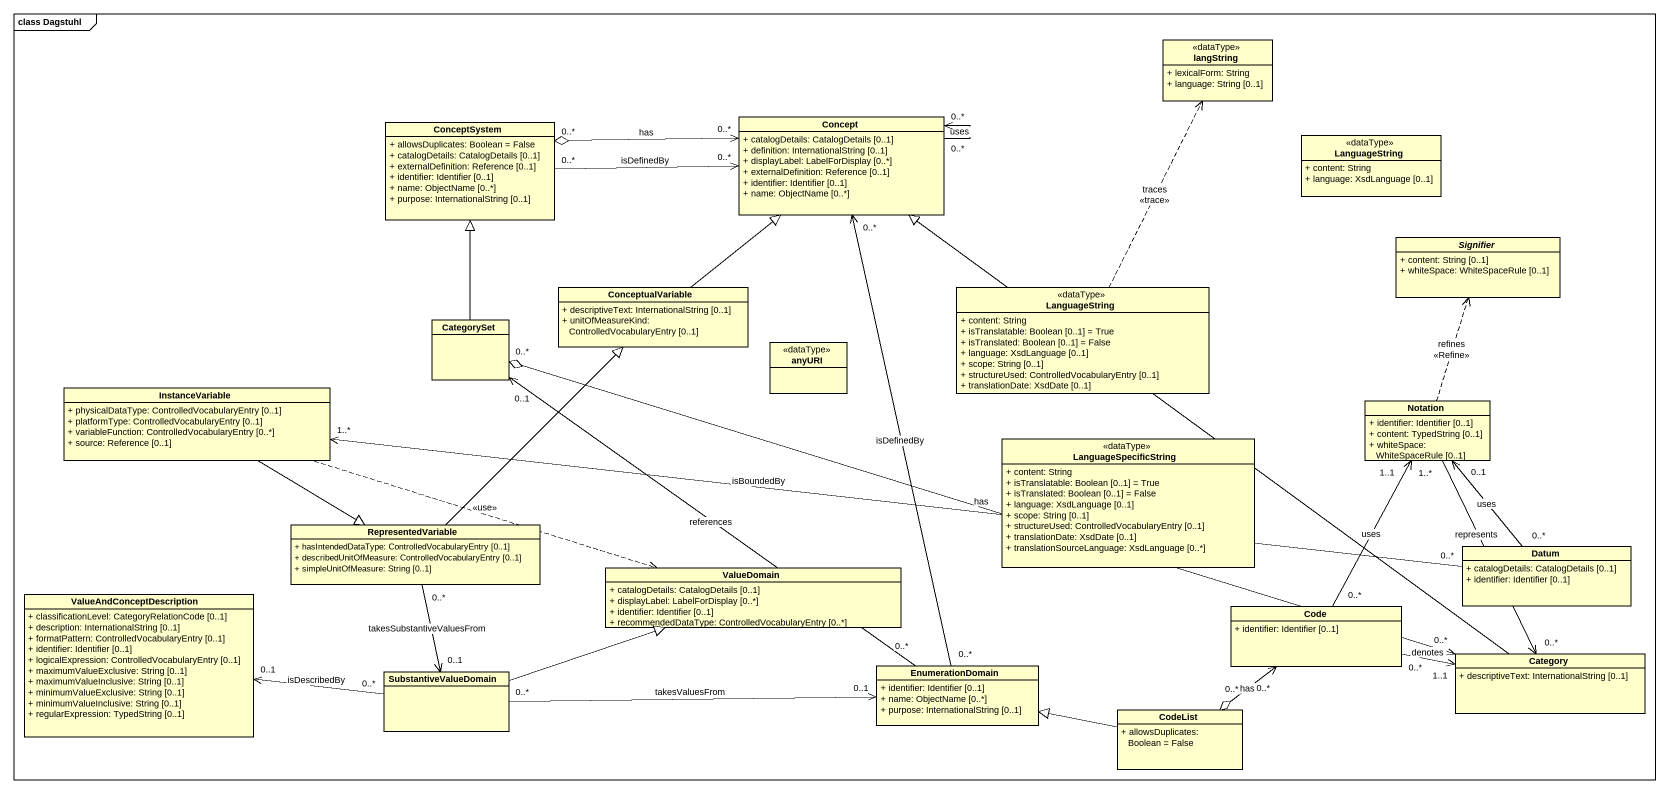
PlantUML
@startuml
mainframe class Dagstuhl
hide circle
hide empty members
skinparam classAttributeIconSize 0
class langString <<dataType>> {
  + lexicalForm: String
  + language: String [0..1]
}
class ConceptSystem {
  + allowsDuplicates: Boolean = False
  + catalogDetails: CatalogDetails [0..1]
  + externalDefinition: Reference [0..1]
  + identifier: Identifier [0..1]
  + name: ObjectName [0..*]
  + purpose: InternationalString [0..1]
}
class Concept {
  + catalogDetails: CatalogDetails [0..1]
  + definition: InternationalString [0..1]
  + displayLabel: LabelForDisplay [0..*]
  + externalDefinition: Reference [0..1]
  + identifier: Identifier [0..1]
  + name: ObjectName [0..*]
}
class LanguageString <<dataType>> {
  + content: String
  + language: XsdLanguage [0..1]
}
abstract class Signifier {
  + content: String [0..1]
  + whiteSpace: WhiteSpaceRule [0..1]
}
class ConceptualVariable {
  + descriptiveText: InternationalString [0..1]
  + unitOfMeasureKind: ControlledVocabularyEntry [0..1]
}
class "LanguageString" as LanguageString_2 <<dataType>> {
  + content: String
  + isTranslatable: Boolean [0..1] = True
  + isTranslated: Boolean [0..1] = False
  + language: XsdLanguage [0..1]
  + scope: String [0..1]
  + structureUsed: ControlledVocabularyEntry [0..1]
  + translationDate: XsdDate [0..1]
}
class CategorySet
class anyURI <<dataType>>
class InstanceVariable {
  + physicalDataType: ControlledVocabularyEntry [0..1]
  + platformType: ControlledVocabularyEntry [0..1]
  + variableFunction: ControlledVocabularyEntry [0..*]
  + source: Reference [0..1]
}
class Notation {
  + identifier: Identifier [0..1]
  + content: TypedString [0..1]
  + whiteSpace: WhiteSpaceRule [0..1]
}
class LanguageSpecificString <<dataType>> {
  + content: String
  + isTranslatable: Boolean [0..1] = True
  + isTranslated: Boolean [0..1] = False
  + language: XsdLanguage [0..1]
  + scope: String [0..1]
  + structureUsed: ControlledVocabularyEntry [0..1]
  + translationDate: XsdDate [0..1]
  + translationSourceLanguage: XsdLanguage [0..*]
}
class RepresentedVariable {
  + hasIntendedDataType: ControlledVocabularyEntry [0..1]
  + describedUnitOfMeasure: ControlledVocabularyEntry [0..1]
  + simpleUnitOfMeasure: String [0..1]
}
class ValueDomain {
  + catalogDetails: CatalogDetails [0..1]
  + displayLabel: LabelForDisplay [0..*]
  + identifier: Identifier [0..1]
  + recommendedDataType: ControlledVocabularyEntry [0..*]
}
class Datum {
  + catalogDetails: CatalogDetails [0..1]
  + identifier: Identifier [0..1]
}
class ValueAndConceptDescription {
  + classificationLevel: CategoryRelationCode [0..1]
  + description: InternationalString [0..1]
  + formatPattern: ControlledVocabularyEntry [0..1]
  + identifier: Identifier [0..1]
  + logicalExpression: ControlledVocabularyEntry [0..1]
  + maximumValueExclusive: String [0..1]
  + maximumValueInclusive: String [0..1]
  + minimumValueExclusive: String [0..1]
  + minimumValueInclusive: String [0..1]
  + regularExpression: TypedString [0..1]
}
class Code {
  + identifier: Identifier [0..1]
}
class SubstantiveValueDomain
class EnumerationDomain {
  + identifier: Identifier [0..1]
  + name: ObjectName [0..*]
  + purpose: InternationalString [0..1]
}
class Category {
  + descriptiveText: InternationalString [0..1]
}
class CodeList {
  + allowsDuplicates: Boolean = False
}
ConceptSystem "0..*" -right-> "0..*" Concept : isDefinedBy
Concept "0..*" <-left-o "0..*" ConceptSystem : has
Concept "0..*" --> "0..*" Concept : uses
ConceptualVariable -up-|> Concept
LanguageString_2 .up.> langString : traces\n<<trace>>
CategorySet -up-|> ConceptSystem
InstanceVariable -right-|> RepresentedVariable
InstanceVariable .right.> ValueDomain : <<use>>
Notation .up.> Signifier : refines\n<<Refine>>
Notation "1..*" --> "0..*" Category : represents
RepresentedVariable -up-|> ConceptualVariable
RepresentedVariable "0..*" --> "0..1" SubstantiveValueDomain : takesSubstantiveValuesFrom
Datum "0..*" -left-> "1..*" InstanceVariable : isBoundedBy
Datum "0..*" -up-> "0..1" Notation : uses
Code "0..*" -up-> "1..1" Notation : uses
Code "0..*" -right-> "1..1" Category : denotes
Code "0..*" <--o "0..*" CodeList : has
SubstantiveValueDomain -right-|> ValueDomain
SubstantiveValueDomain "0..*" -left-> "0..1" ValueAndConceptDescription : isDescribedBy
SubstantiveValueDomain "0..*" -right-> "0..1" EnumerationDomain : takesValuesFrom
EnumerationDomain "0..*" -up-> "0..*" Concept : isDefinedBy
EnumerationDomain "0..*" -up-> "0..1" CategorySet : references
Category -up-|> Concept
Category "0..*" <-left-o "0..*" CategorySet : has
CodeList -left-|> EnumerationDomain
@enduml
